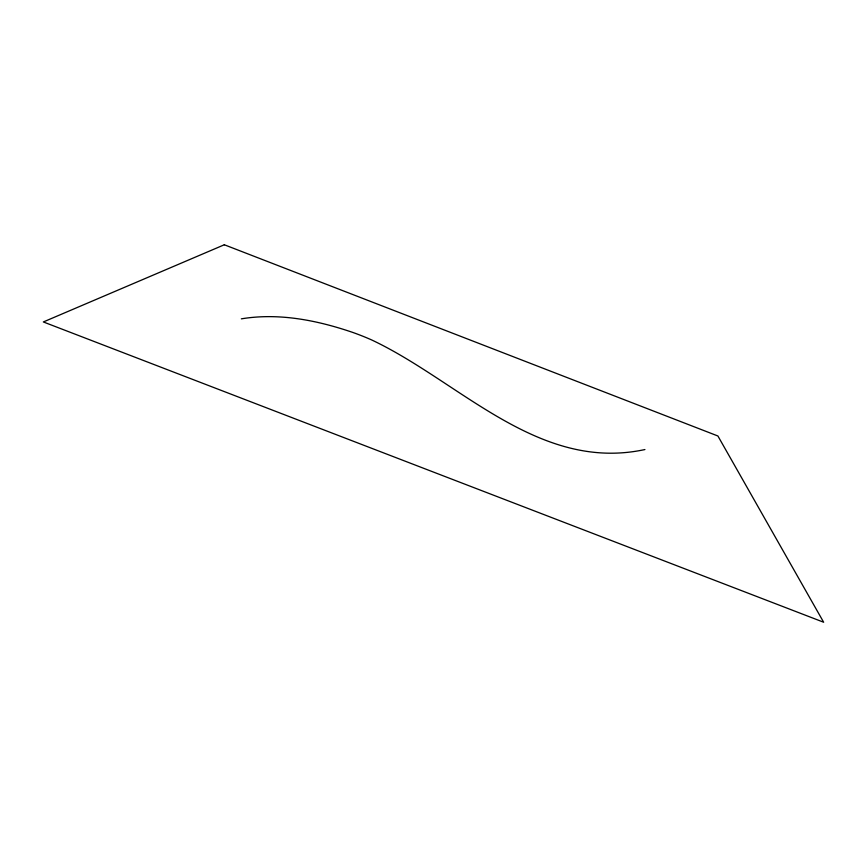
<?xml version="1.0" encoding="UTF-8"?>
<svg xmlns="http://www.w3.org/2000/svg" width="867" height="867" viewBox="0 0 867 867"><rect width="100%" height="100%" fill="white"/><g stroke="black" fill="none" stroke-linecap="round" stroke-linejoin="round"><path stroke-width="1.3" d="M644.918 449.55C538.385 472.504 459.857 381.447 371.65 339.94A54.274 11.043 20.4 0 0 352.967 332.495C317.365 320.313 278.914 312.619 241.34 318.85M224.325 244.765L43.35 321.95L823.65 622.235L717.909 435.993L224.325 244.765"/></g></svg>
